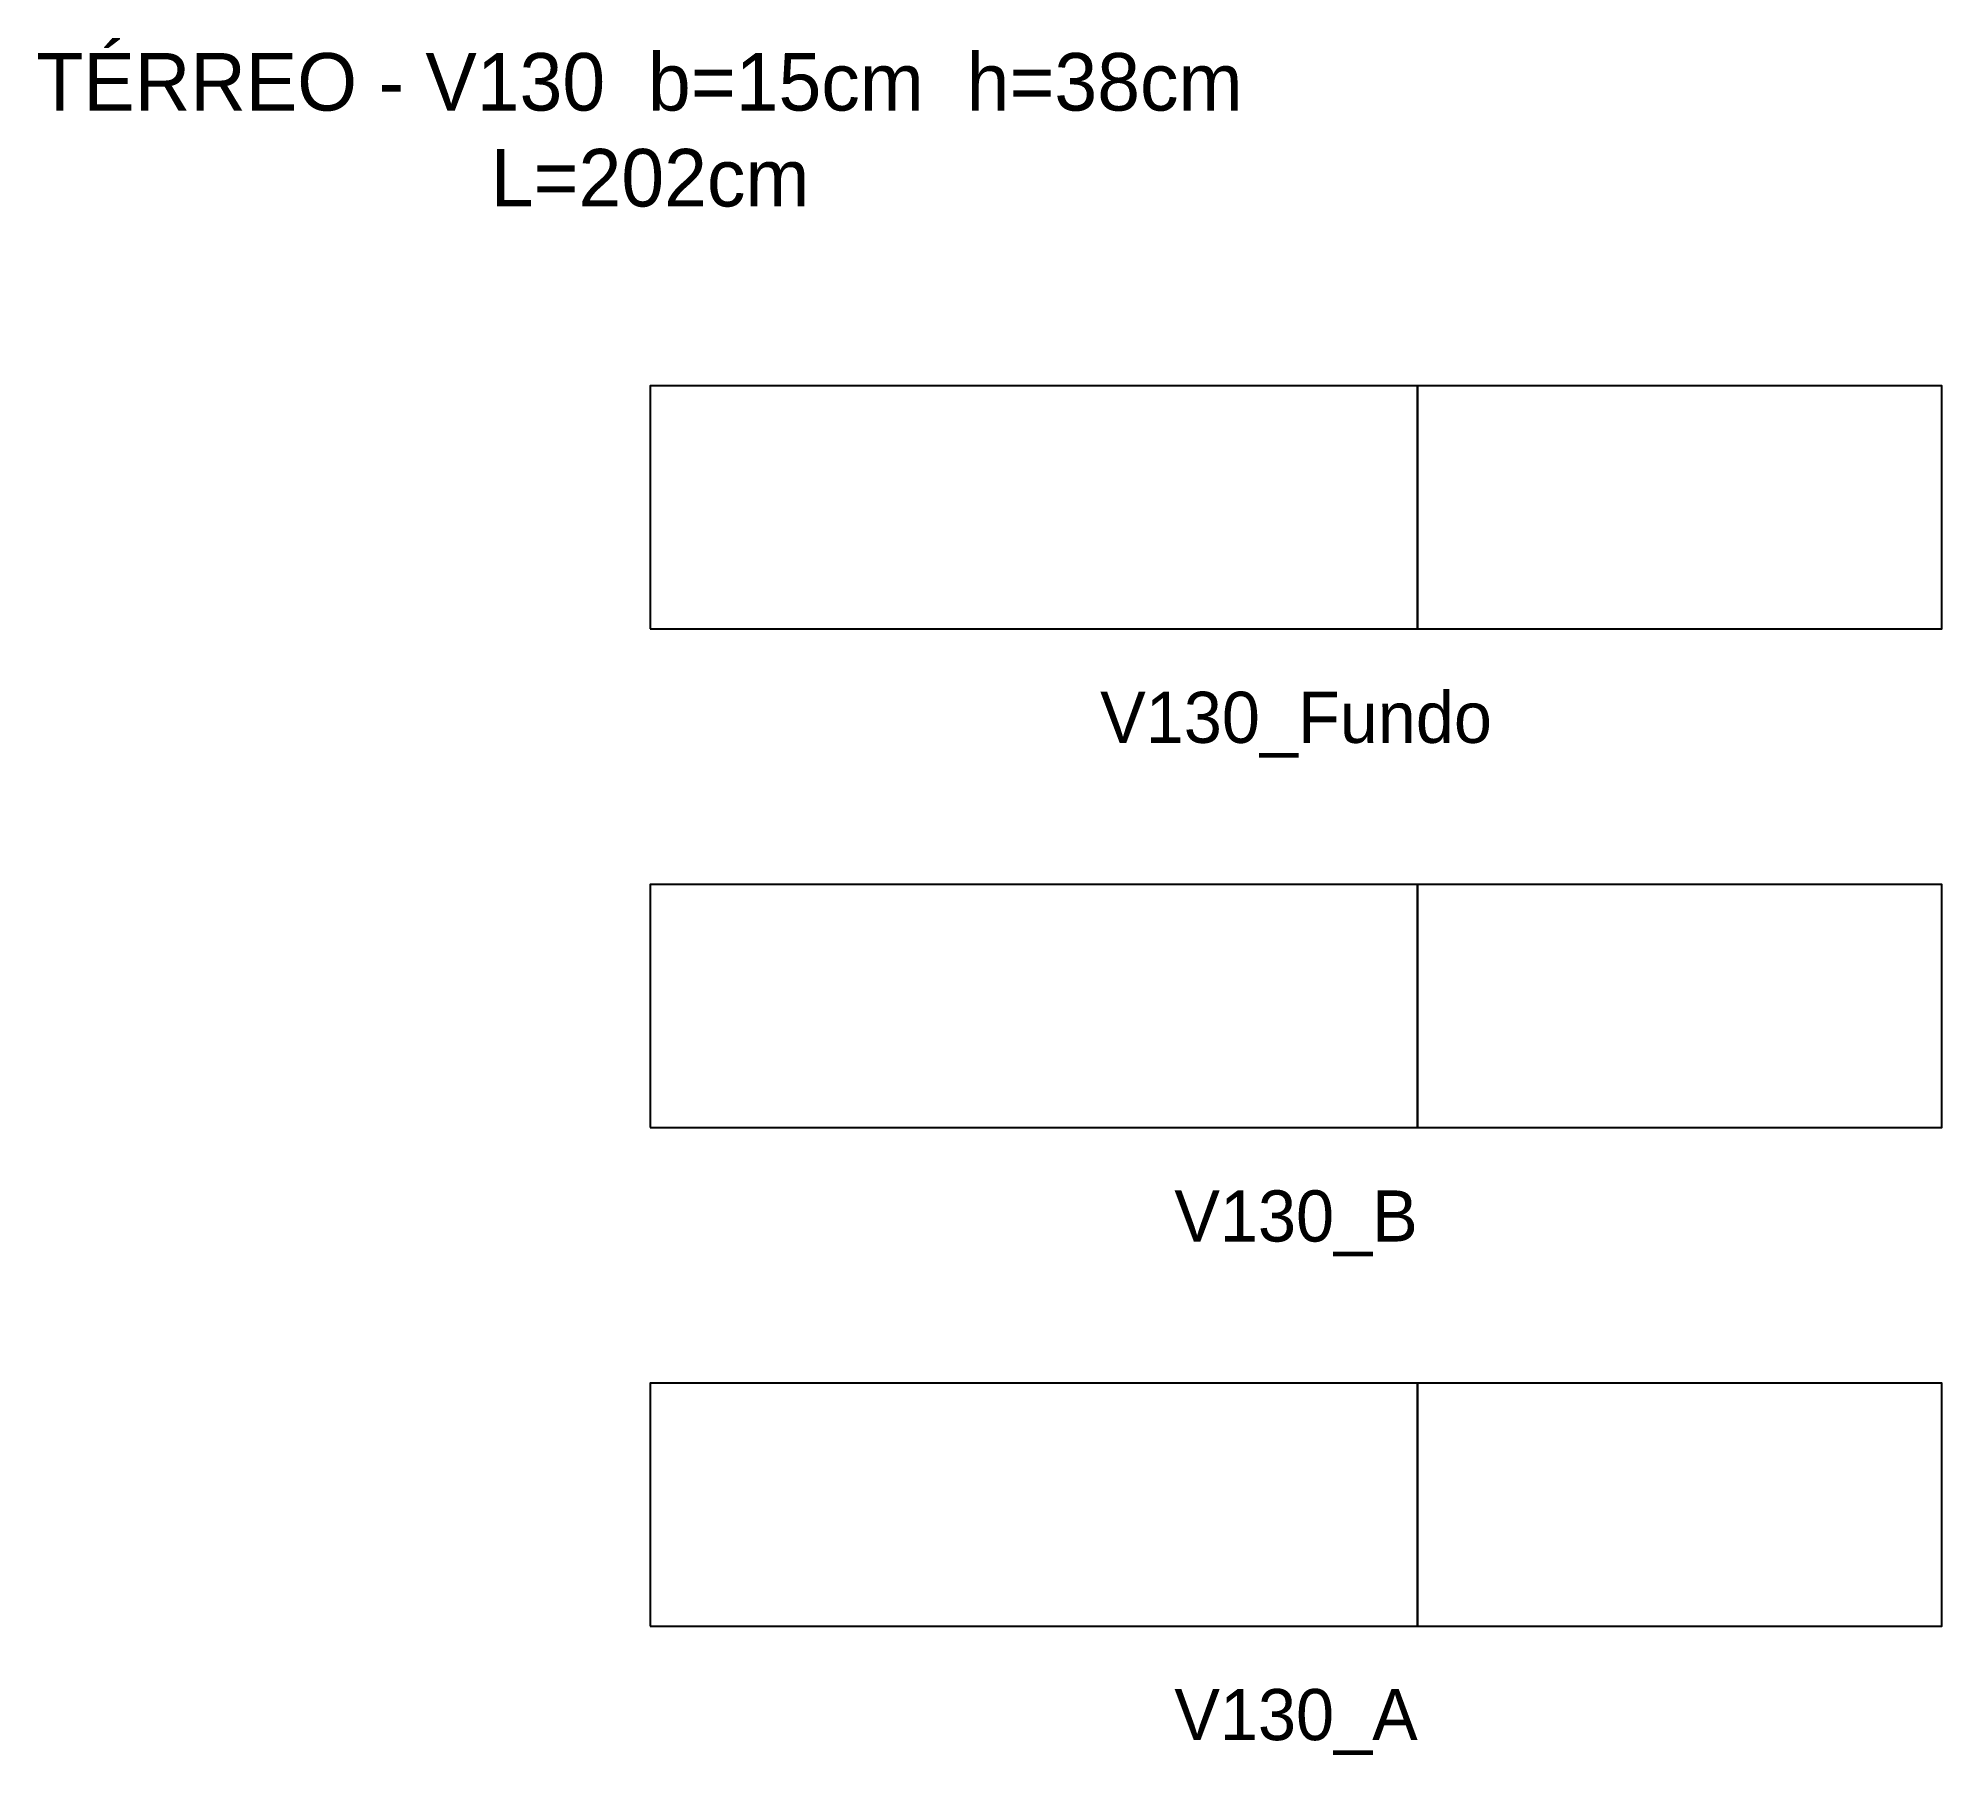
# Model space of a CAD drawing. Header units: metres. Extents: x -96 to 202, y -20 to 248.
import ezdxf

# ---------------------------------------------------------------- set-up
doc = ezdxf.new("R2010")
doc.units = ezdxf.units.M
for name, color, linetype in [('NOMENCLATURA', 2, 'Continuous'), ('Paineis', 7, 'Continuous'), ('Texto Secao', 2, 'Continuous')]:
    doc.layers.add(name, color=color, linetype=linetype)

msp = doc.modelspace()

# ---------------------------------------------------------------- linework, layer by layer
at = {"layer": 'Paineis'}
for points in [[(0, 156), (120, 156), (120, 194), (0, 194)], [(120, 156), (202, 156), (202, 194), (120, 194)], [(0, 78), (120, 78), (120, 116), (0, 116)], [(120, 78), (202, 78), (202, 116), (120, 116)], [(0, 0), (120, 0), (120, 38), (0, 38)], [(120, 0), (202, 0), (202, 38), (120, 38)]]:
    msp.add_lwpolyline(points, close=True, dxfattribs=at)

# ---------------------------------------------------------------- texts
at = {"layer": 'NOMENCLATURA', "insert": (0, 234), "char_height": 9, "width": 222, "attachment_point": 5}
msp.add_mtext('TÉRREO - V130  b=15cm  h=38cm  L=202cm', dxfattribs=at)
at = {"layer": 'Texto Secao', "char_height": 8, "width": 222, "attachment_point": 5}
for s, insert in [('V130_Fundo', (101, 141)), ('V130_B', (101, 63)), ('V130_A', (101, -15))]:
    msp.add_mtext(s, dxfattribs=dict(at, insert=insert))

doc.saveas('drawing.dxf')
